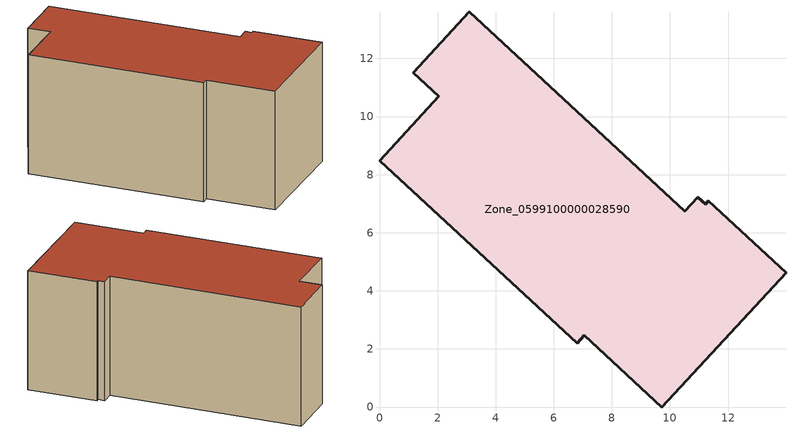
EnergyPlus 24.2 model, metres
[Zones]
Zone_0599100000028590
 floor ground (C_G): 7.05,2.47 6.8,2.2 0,8.47 2.04,10.69 1.16,11.5 3.09,13.6 10.51,6.74 10.95,7.22 11.23,6.98 11.32,7.1 13.99,4.62 9.72,0 z0
 wall outside (C_F): 2.04,10.69 0,8.47 6.8,2.2 7.05,2.47 9.72,0 13.99,4.62 11.32,7.1 11.23,6.98 10.95,7.22 10.51,6.74 3.09,13.6 1.16,11.5 2.04,10.69 z0:6.41
 roof outside (C_R): 10.51,6.74 3.09,13.6 1.16,11.5 2.04,10.69 0,8.47 6.8,2.2 7.05,2.47 9.72,0 13.99,4.62 11.32,7.1 11.23,6.98 10.95,7.22 z6.41
[BUILDING]
Pand.0599100000028590: North Axis=0; Terrain=City; Loads Convergence Tolerance Value=0.04; Temperature Convergence Tolerance Value=0.4; Solar Distribution=FullExterior; Maximum Number of Warmup Days=25; Minimum Number of Warmup Days=1
[Site:Location]
Rotterdam.The.Hague.AP_ZH_NLD Design_Conditions: Latitude=51.96; Longitude=4.45; Time Zone=1; Elevation=-4.5
[SITE:GROUNDTEMPERATURE:BUILDINGSURFACE]
18, 18, 18, 18, 18, 18, 18, 18, 18, 18, 18, 18
[MATERIAL] Thermal Absorptance=0.9; Solar Absorptance=0.7; Visible Absorptance=0.7
Name | Roughness | Thickness | Conductivity | Density | Specific Heat
G.TC.1975-1991 | MediumSmooth | 0.15 | 0.288461 | 540 | 1210
F.TC.1975-1991 | Rough | 0.3 | 0.230769 | 1920 | 840
R.TC.1975-1991 | MediumRough | 0.2 | 0.153846 | 1500 | 1000
[CONSTRUCTION]
C_G: G.TC.1975-1991
C_F: F.TC.1975-1991
C_R: R.TC.1975-1991
[ZONE]
Zone_0599100000028590: Type=1; Multiplier=1; Ceiling Height=Autocalculate; Volume=Autocalculate; Floor Area=autocalculate; Part of Total Floor Area=Yes
[ZONEINFILTRATION:DESIGNFLOWRATE]
Infil_Zone_0599100000028590: Zone or ZoneList or Space or SpaceList=Zone_0599100000028590; Schedule=AlwaysOn; Design Flow Rate Calculation Method=Flow/Area; Flow Rate per Floor Area=0.003; Constant Term Coefficient=1; Temperature Term Coefficient=0; Velocity Term Coefficient=0; Velocity Squared Term Coefficient=0
[HVACTEMPLATE:ZONE:IDEALLOADSAIRSYSTEM]
Zone_0599100000028590: Maximum Heating Supply Air Temperature=50; Minimum Cooling Supply Air Temperature=13; Maximum Heating Supply Air Humidity Ratio=0.0156; Minimum Cooling Supply Air Humidity Ratio=0.0077; Heating Limit=NoLimit; Cooling Limit=NoLimit; Dehumidification Control Type=ConstantSensibleHeatRatio; Cooling Sensible Heat Ratio=0.7; Dehumidification Setpoint=60; Humidification Control Type=None; Humidification Setpoint=30; Outdoor Air Method=None; Outdoor Air Flow Rate per Person=0.00944; Outdoor Air Flow Rate per Zone Floor Area=0; Outdoor Air Flow Rate per Zone=0; Demand Controlled Ventilation Type=None; Outdoor Air Economizer Type=NoEconomizer; Heat Recovery Type=None; Sensible Heat Recovery Effectiveness=0.7; Latent Heat Recovery Effectiveness=0.65
[ZONECONTROL:THERMOSTAT]
ThermostatControl_Zone_0599100000028590: Zone or ZoneList=Zone_0599100000028590; Control Type Schedule=DualSetpointControlType; Control 1=Thermostat_Zone_0599100000028590; Temperature Difference Between Cutout And Setpoint=0
[THERMOSTATSETPOINT:DUALSETPOINT]
Thermostat_Zone_0599100000028590: Heating Setpoint Temperature Schedule=HeatingSetpoint_Zone_0599100000028590; Cooling Setpoint Temperature Schedule=CoolingSetpoint_Zone_0599100000028590
[SCHEDULE:COMPACT]
HeatingSetpoint_Zone_0599100000028590: Through: 12/31, For: AllDays, Until: 24:00, 21
CoolingSetpoint_Zone_0599100000028590: Through: 12/31, For: AllDays, Until: 24:00, 24
DualSetpointControlType: Through: 12/31, For: AllDays, Until: 24:00, 4
AlwaysOn: Through: 12/31, For: AllDays, Until: 24:00, 1
